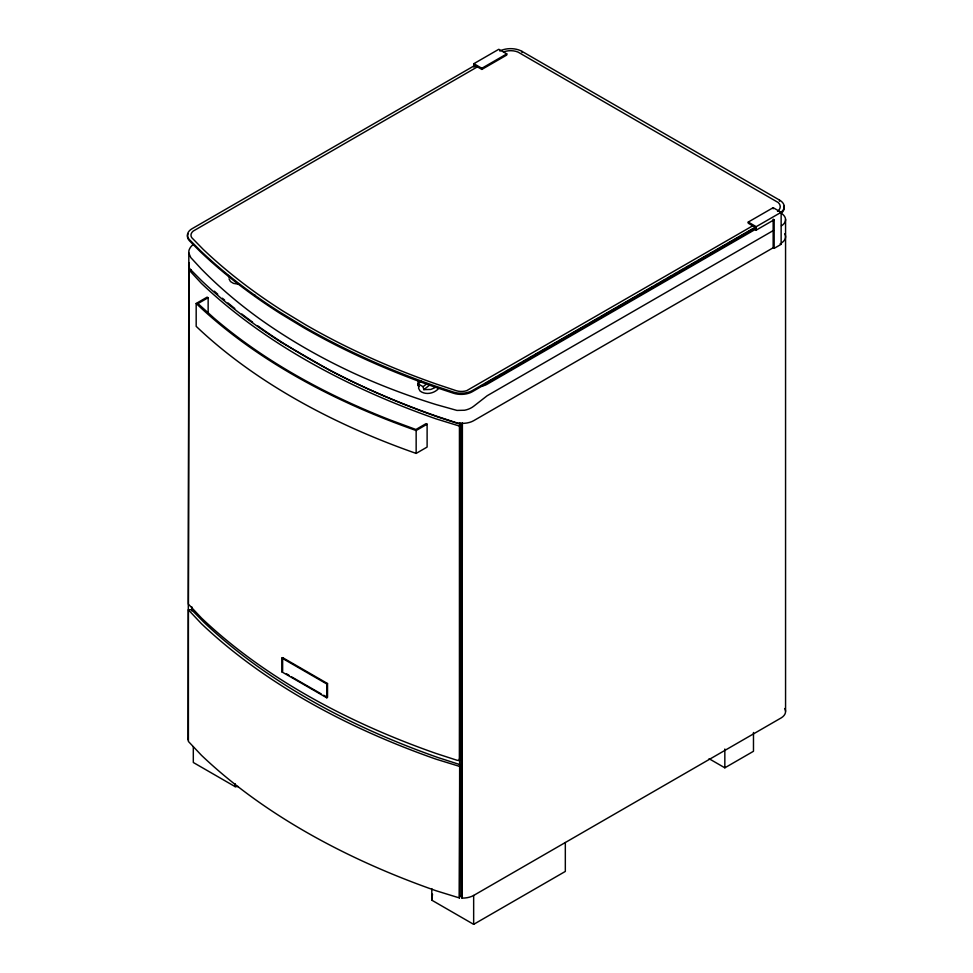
<?xml version="1.0" encoding="UTF-8"?>
<svg xmlns="http://www.w3.org/2000/svg" width="973" height="973" viewBox="0 0 973 973"><rect width="100%" height="100%" fill="white"/><g stroke="black" fill="none" stroke-linecap="round" stroke-linejoin="round"><path stroke-width="1.46" d="M191.766 610.922L191.778 607.882M257.492 325.687A697.398 402.64 0 0 0 438.969 417.393L460.193 424.24L459.438 897.945L436.062 890.745A697.398 402.64 0 0 1 201.447 755.291L188.397 741.45L188.397 609.876L191.499 609.67L203.941 622.282A697.398 402.64 0 0 0 438.555 757.736L459.791 764.571L459.438 897.945M191.328 269.764L188.993 269.91L188.397 604.16L201.447 617.989A697.398 402.64 0 0 0 436.062 753.455L456.969 760.241L459.438 760.643L459.451 758.794M188.239 738.495A15.787 9.11 0 0 0 188.105 739.979L188.835 251.034A16.176 10.812 -9.4 0 1 193.323 244.418M565.325 842.521L565.325 871.431L473.656 924.35L431.793 900.183L432.511 894.175M418.159 381.757L417.758 384.834L418.791 386.768L418.086 383.812L421.418 381.221M418.84 386.232L418.572 388.288L420.02 390.976C425.578 395.342 434.201 393.542 438.689 388.446M784.7 708.526A16.091 9.292 0 0 1 781.441 717.746L473.656 895.44A15.787 9.11 0 0 1 462.005 898.103L462.394 422.854M459.438 760.643L459.438 426.052L460.193 424.24M777.512 211.348L778.388 210.618A13.817 7.979 0 0 0 778.23 202.53L518.037 52.092A12.564 7.249 0 0 0 503.71 51.873M418.086 383.812L423.097 386.682L426.685 383.885M423.097 386.682L423.802 389.638L429.774 384.98M473.875 67.113L473.875 63.671L498.796 49.282L506.775 53.892L506.775 55.035L481.854 69.424L474.873 65.398L192.046 228.728A15.787 9.122 0 0 0 189.528 239.711L200.183 250.426A697.288 402.579 0 0 0 280.212 312.321L303.308 326.32A697.288 402.579 0 0 0 434.749 385.88L453.309 392.034A15.787 9.122 0 0 0 472.331 390.574L755.218 227.256L755.218 228.4L472.331 391.718A15.787 9.122 0 0 1 453.309 393.177L434.749 387.023A697.288 402.579 0 0 1 303.308 327.463L280.2 313.464A697.288 402.579 0 0 1 200.183 251.569L189.528 240.854A15.787 9.122 0 0 1 188.117 233.666M477.402 66.857L193.262 231.051A12.26 7.079 0 0 0 191.742 237.655L203.199 249.368A693.773 400.548 0 0 0 282.815 310.959L305.802 324.885A693.773 400.548 0 0 0 436.573 384.14L456.544 390.793A10.764 6.215 0 0 0 466.675 390.672L752.725 225.809M473.875 63.671L481.854 68.28L506.775 53.892M208.149 297.714L197.957 303.588L214.145 318.207A653.613 377.366 0 0 0 390.623 420.141L415.933 429.494L426.113 423.608L427.111 424.192L427.111 447.069L416.152 453.406A653.978 377.573 0 0 1 196.181 326.344L196.181 303.467L207.152 297.13L208.149 297.714L208.149 313.44M755.218 227.256L748.237 223.218L748.237 222.075L773.158 207.687L781.137 212.296L781.137 244.332L774.155 248.358L773.158 247.787L773.158 219.18L774.155 219.752L774.155 248.358M748.237 222.075L756.216 226.685L781.137 212.296M484.627 383.934L496.485 377.098M499.113 375.578L501.74 374.058M505.692 371.771L508.332 370.251M510.959 368.731L514.912 366.456M517.539 364.936L520.178 363.416M522.805 361.895L526.758 359.609M529.397 358.088L532.024 356.568M534.663 355.048L538.604 352.773M541.243 351.253L545.184 348.966M547.823 347.458L550.45 345.938M553.09 344.418L557.043 342.131M559.67 340.611L568.889 335.296M571.516 333.775L587.315 324.654M589.954 323.133L599.161 317.806M601.801 316.286L616.286 307.93M618.913 306.41L634.712 297.288M637.351 295.768L639.979 294.247M643.931 291.961L653.138 286.646M655.778 285.125L658.405 283.605M661.044 282.085L664.997 279.81M667.624 278.29L671.577 276.004M674.204 274.483L676.843 272.963M679.47 271.443L683.423 269.168M686.062 267.648L688.689 266.128M691.317 264.607L695.269 262.321M697.909 260.8L707.116 255.485M709.755 253.965L713.708 251.679M716.335 250.158L725.554 244.843M728.181 243.323L753.199 228.886M756.009 229.008L487.169 384.213A14.096 8.137 0 0 1 480.857 386.317M753.929 228.801L756.216 230.114L774.155 219.752M416.152 453.406L416.152 430.516L427.111 424.192M773.559 230.394L487.181 395.731L473.656 406.276A16.176 10.812 -9.4 0 1 464.571 410.241L456.969 410.424L436.062 404.561A687.826 459.694 -9.4 0 1 354.184 373.401C321.066 358.113 289.273 339.978 259.572 318.779A687.826 459.694 -9.4 0 1 201.447 269.107L190.793 257.59L188.701 252.798M773.547 247.556L473.656 420.701A15.787 9.11 0 0 1 462.005 423.364A15.799 9.122 0 0 1 454.634 422.16L436.062 416.006A697.386 402.627 0 0 1 328.85 369.789L281.489 342.447M281.878 658.052L282.632 657.614L327.536 683.533L327.536 697.361L326.77 697.799L281.878 671.881L281.878 658.052L326.77 683.97L327.536 683.533M281.878 671.881L282.632 671.443L282.632 657.614M709.086 758.721L724.836 767.819L753.479 751.278L753.479 732.487M482.34 385.186L483.313 384.7M434.919 387.655L430.844 389.443L423.802 389.638M193.311 746.595L193.311 762.491L235.186 786.67L238.178 786.549M462.394 896.084L459.84 895.914L459.84 422.696M237.631 284.067L233.508 283.386L230.467 281.538L229.02 278.837M459.438 426.052L436.062 418.864A697.398 402.64 0 0 1 201.447 283.411L188.993 269.91M459.438 766.359L436.062 759.171A697.398 402.64 0 0 1 201.447 623.717L188.397 609.876M321.151 693.846L291.657 676.904M323.705 695.257L326.259 696.656M499.794 51.01L499.83 51.034A16.091 9.292 0 0 1 521.978 51.374L779.519 200.085A16.103 9.304 0 0 1 780.139 212.868M474.873 66.541L474.873 65.398M780.139 243.749L781.137 244.332M286.5 673.778L289.078 675.347M254.999 295.184L255.4 295.938M228.193 275.395L229.239 277.329M785.564 219.375L785.564 711.287M779.519 200.085L779.519 201.229M773.158 207.687L773.158 208.83M756.216 226.685L756.216 230.114M724.836 749.028L724.836 767.819M521.978 51.374L521.978 52.518M481.854 68.28L481.854 69.424M473.656 895.44L473.656 924.35M462.005 423.364L462.005 898.103M431.793 888.617L431.793 900.183M326.77 683.97L326.77 697.799M235.186 783.776L235.186 786.67M191.9 606.945L191.9 609.962M252.579 322.136A697.398 402.64 0 0 1 241.791 313.999M234.797 308.502A697.398 402.64 0 0 1 227.962 302.931M224.617 300.11A697.398 402.64 0 0 1 222.403 298.237M217.757 294.211A697.398 402.64 0 0 1 214.34 291.17M189.382 262.637A15.787 9.11 0 0 0 188.701 265.568A15.799 9.122 0 0 0 190.793 269.825L201.447 280.552A697.386 402.627 0 0 0 281.501 342.447M784.7 233.775A16.091 9.292 0 0 1 781.441 243.007M416.152 430.516A653.978 377.573 0 0 1 196.181 303.467M780.845 213.051A16.091 9.292 0 0 1 781.441 225.845M783.983 206.154A16.103 9.304 0 0 1 781.611 212.905"/></g></svg>
